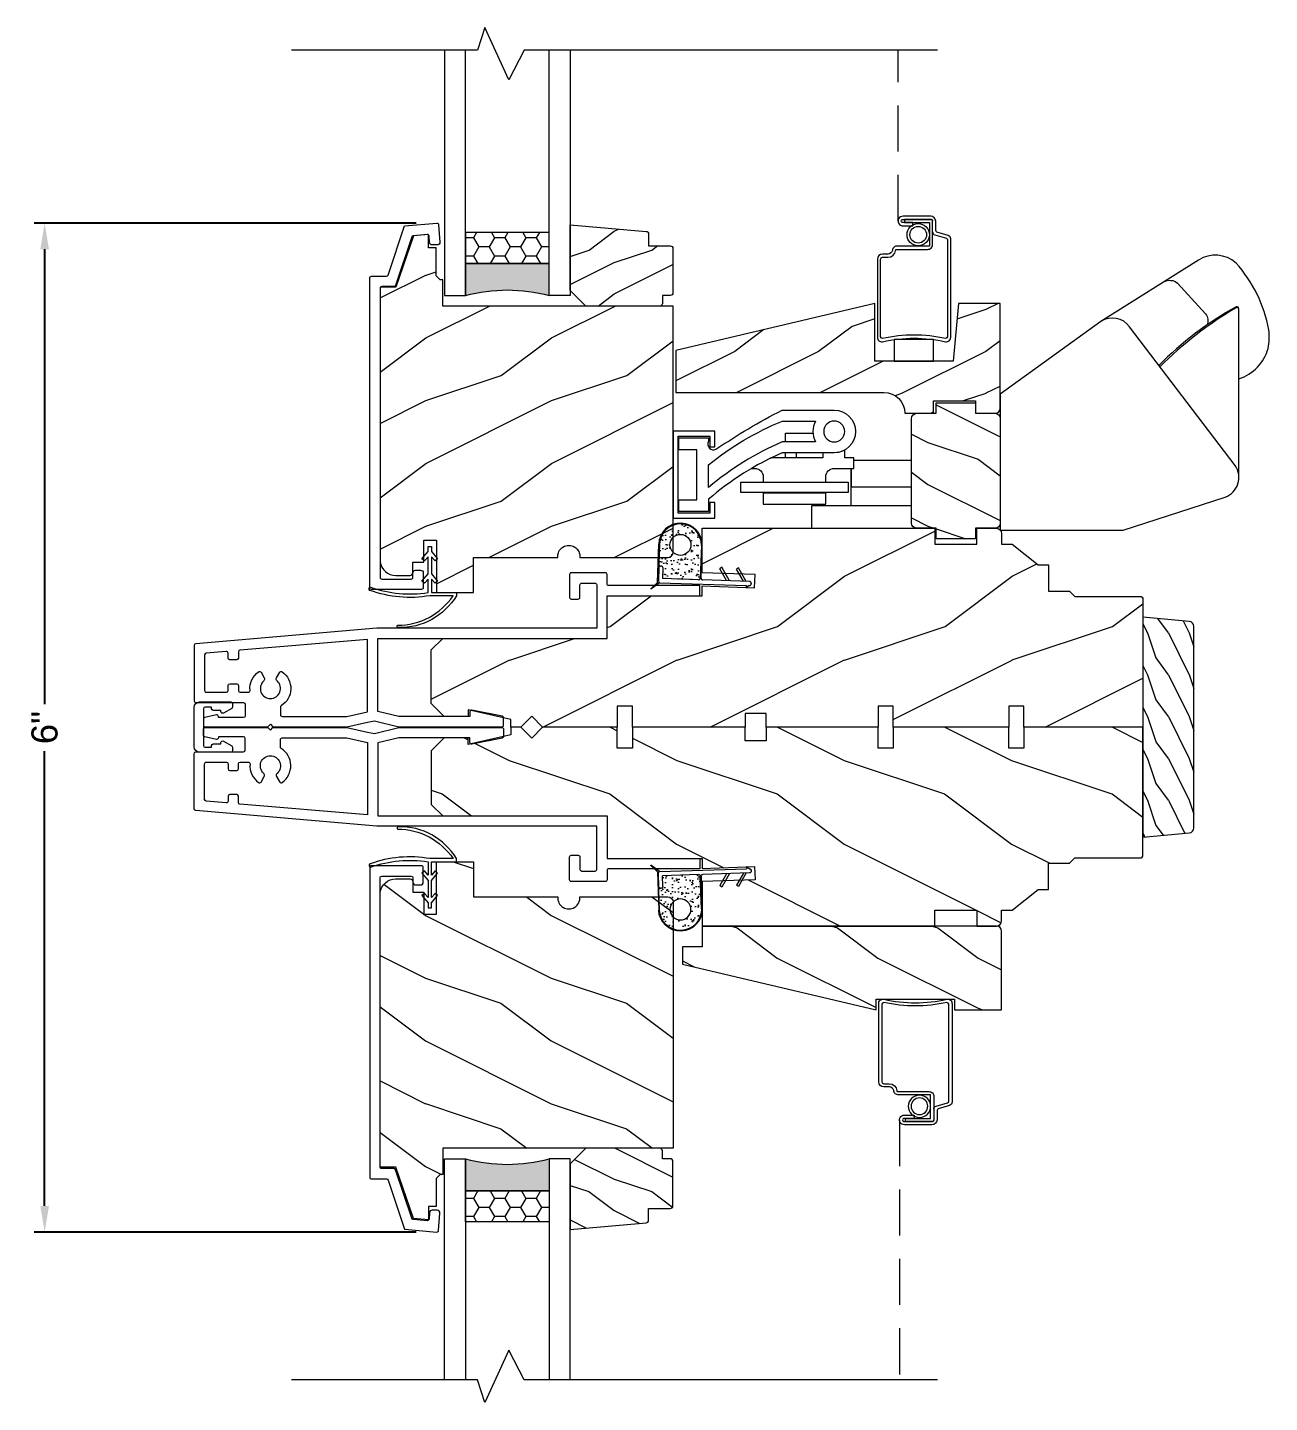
# Model space of a CAD drawing. Extents: x 76.4 to 86.2, y 4.6 to 21.6.
# Drawn here: x 77.12 to 84.54, y 13.37 to 21.58 of the extents above; entities that cross this region are included whole.
import ezdxf

# ---------------------------------------------------------------- set-up
doc = ezdxf.new("R2010")
doc.units = 0
doc.header["$MEASUREMENT"] = 0
doc.linetypes.add('DASHED', pattern=[0.4144736842105268, 0.2763157894736845, -0.1381578947368423])
doc.layers.get('0').update_dxf_attribs({"linetype": 'CONTINUOUS'})
doc.layers.get('DEFPOINTS').update_dxf_attribs({"linetype": 'CONTINUOUS'})
doc.layers.add('DIM', color=7, linetype='CONTINUOUS', lineweight=13)
doc.layers.add('PRODUCTS', color=7, linetype='CONTINUOUS', lineweight=13)
doc.styles.get("Standard").update_dxf_attribs({"font": 'arial.ttf'})
doc.dimstyles.get("Standard").update_dxf_attribs({"dimscale": 0, "dimtxt": 0.156, "dimasz": 0.156, "dimexe": 0.063, "dimexo": 0.125, "dimgap": 0.05, "dimtad": 0, "dimdec": 4, "dimzin": 0, "dimdsep": 46, "dimlunit": 4, "dimtxsty": 'Standard', "dimcen": 0.09, "dimclrd": 256, "dimclre": 256, "dimclrt": 256, "dimadec": 0, "dimazin": 0, "dimtfac": 0.75, "dimtdec": 4, "dimtix": 1, "dimtofl": 0, "dimtmove": 0, "dimatfit": 1, "dimfxl": 1, "dimfrac": 1, "dimtolj": 1, "dimtzin": 5, "dimarcsym": 0})
pattern_1 = [(180, (203.6289152987424, 41.81122768141041), (-0.09375, -0.05412658749999998), [0.0625, -0.125]), (299.9999999999999, (203.6289152987424, 41.81122768141041), (0.09374999979516123, -0.05412658785479115), [0.0624999999999999, -0.1249999999999998]), (240, (203.6289152987424, 41.81122768141041), (-2.048387772635336e-10, -0.1082531753547911), [-0.125, 0.0625])]

# ---------------------------------------------------------------- blocks, each defined once
blk = doc.blocks.new('Frame-Colonial-Horiz Profile-C-WC BLOCK')
at = {"ltscale": 2}
h = blk.add_hatch(dxfattribs=at)
h.set_pattern_fill('WOOD1', color=256)
h.set_pattern_definition([(216.8699, (0.4, 1), (2.999999917824452, 2.000000123263317), [0.5, -4.5]), (206.5651, (1, 0.7), (-0.9999991579409075, -1.000001309396381), [1.118034, -1.118034]), (198.4349, (1, 0.2), (-2.000000434592961, -0.999998403222708), [0.632456, -2.529822])])
edge = h.paths.add_edge_path()
edge.add_line((4.180999999999983, -0.5299997329711923), (3.200000762939453, -0.5299997329711923))
edge.add_line((3.200000762939453, -0.5299997329711923), (3.200000762939453, -0.7839994430541992))
edge.add_line((3.200000762939453, -0.7839994430541992), (2.632000923156738, -0.7839994430541992))
edge.add_line((2.632000923156738, -0.7839994430541992), (2.632000923156738, -0.8439998626709002))
edge.add_line((2.632000923156738, -0.8439998626709002), (2.319191932678223, -0.833076477050783))
edge.add_line((2.319191932678223, -0.833076477050783), (2.316469192504883, -0.9110288619995135))
edge.add_line((2.316469192504883, -0.9110288619995135), (2.632000923156738, -0.9220476150512678))
edge.add_line((2.632000923156738, -0.9220476150512678), (2.632000923156738, -1.187999725341797))
edge.add_line((2.632000923156738, -1.187999725341797), (1.242000579833984, -1.187999725341797))
edge.add_line((1.242000579833984, -1.187999725341797), (1.242000579833984, -1.092999458312988))
edge.add_line((1.242000579833984, -1.092999458312988), (0.9920005798339844, -1.092999458312988))
edge.add_line((0.9920005798339844, -1.092999458312988), (0.9920005798339844, -1.188000679016113))
edge.add_line((0.9920005798339844, -1.188000679016113), (0.8750009536743164, -1.188000679016113))
edge.add_arc((0.8750016473342311, -1.156999848034858), 0.03100083098901623, 179.9999999999996, 269.99871797676815, ccw=False)
edge.add_line((0.8440008163452148, -1.156999848034857), (0.8440008163452148, -1.094000816345213))
edge.add_line((0.8440008163452148, -1.094000816345213), (0.781001091003418, -1.094000816345213))
edge.add_line((0.781001091003418, -1.094000816345213), (0.6260004043579102, -0.9690008163452148))
edge.add_line((0.6260004043579102, -0.9690008163452148), (0.5630006790161133, -0.9690008163452166))
edge.add_line((0.5630006790161133, -0.9690008163452166), (0.5630006790161133, -0.8130006790161133))
edge.add_line((0.5630006790161133, -0.8130006790161133), (0.4380006790161133, -0.8130006790161133))
edge.add_line((0.4380006790161133, -0.8130006790161133), (0.4060001373291016, -0.781001091003418))
edge.add_line((0.4060001373291016, -0.781001091003418), (0.01599884033203125, -0.781001091003418))
edge.add_arc((0.01600021893258508, -0.7650008721302239), 0.01600021893258508, 179.999999999996, 269.9950633179584, ccw=False)
edge.add_line((0, -0.7650008721302228), (0, 0))
edge.add_line((0, 0), (0.711359977722168, 0))
edge.add_line((0.711359977722168, 0), (0.711359977722168, -0.1250000000000009))
edge.add_line((0.711359977722168, -0.1250000000000009), (0.7563600540161133, -0.125))
edge.add_line((0.7563600540161133, -0.125), (0.8013601303100586, -0.1250000000000009))
edge.add_line((0.8013601303100586, -0.1250000000000009), (0.8013601303100586, -8.881784197001252e-16))
edge.add_line((0.8013601303100586, -8.881784197001252e-16), (1.490641593933105, -8.881784197001252e-16))
edge.add_line((1.490641593933105, -8.881784197001252e-16), (1.490641593933105, -0.1250000000000009))
edge.add_line((1.490641593933105, -0.1250000000000009), (1.535641670227051, -0.125))
edge.add_line((1.535641670227051, -0.125), (1.580641746520996, -0.1250000000000009))
edge.add_line((1.580641746520996, -0.1250000000000009), (1.580641746520996, -8.881784197001252e-16))
edge.add_line((1.580641746520996, -8.881784197001252e-16), (2.250999999999976, 8.881784197001252e-16))
edge.add_line((2.250999999999976, 8.881784197001252e-16), (2.250999999999976, -0.08200000000000163))
edge.add_line((2.250999999999976, -0.08200000000000163), (2.375999999999976, -0.08200000000000163))
edge.add_line((2.375999999999976, -0.08200000000000163), (2.375999999999976, 0))
edge.add_line((2.375999999999976, 0), (3.049204038146968, 0))
edge.add_line((3.049204038146968, 0), (3.049204038146968, -0.125))
edge.add_line((3.049204038146968, -0.125), (3.09420603814695, -0.125))
edge.add_line((3.09420603814695, -0.125), (3.139204038146971, -0.125))
edge.add_line((3.139204038146971, -0.125), (3.139204038146971, 0))
edge.add_line((3.139204038146971, 0), (3.585000038146973, -8.881784197001252e-16))
edge.add_line((3.585000038146973, -8.881784197001252e-16), (3.649999618530273, -0.06499958038330345))
edge.add_line((3.649999618530273, -0.06499958038330345), (3.714999198913574, 0))
edge.add_line((3.714999198913574, 0), (3.774005889892578, 0))
edge.add_line((3.774005889892578, 0), (3.774005889892578, -0.04599952697753817))
edge.add_line((3.774005889892578, -0.04599952697753817), (4.02900505065918, -0.1040019989013672))
edge.add_line((4.02900505065918, -0.1040019989013672), (4.02900505065918, -0.06400203704833984))
edge.add_line((4.02900505065918, -0.06400203704833984), (4.173004150390625, -0.06400203704833984))
edge.add_line((4.173004150390625, -0.06400203704833984), (4.25, -0.1409978866577166))
edge.add_line((4.25, -0.1409978866577166), (4.25, -0.4609997329711923))
edge.add_line((4.25, -0.4609997329711923), (4.180999999999983, -0.5299997329711923))
blk.add_lwpolyline([(4.180999999999983, -0.5299997329711923), (3.200000762939453, -0.5299997329711923), (3.200000762939453, -0.7839994430541992), (2.632000923156738, -0.7839994430541992), (2.632000923156738, -0.8439998626709002), (2.319191932678223, -0.833076477050783), (2.316469192504883, -0.9110288619995135), (2.632000923156738, -0.9220476150512678), (2.632000923156738, -1.187999725341797), (1.242000579833984, -1.187999725341797), (1.242000579833984, -1.092999458312988), (0.9920005798339844, -1.092999458312988), (0.9920005798339844, -1.188000679016113), (0.8750009536743164, -1.188000679016113, -0.4142070087483077), (0.8440008163452148, -1.156999848034857), (0.8440008163452148, -1.094000816345213), (0.781001091003418, -1.094000816345213), (0.6260004043579102, -0.9690008163452148), (0.5630006790161133, -0.9690008163452166), (0.5630006790161133, -0.8130006790161133), (0.4380006790161133, -0.8130006790161133), (0.4060001373291016, -0.781001091003418), (0.01599884033203125, -0.781001091003418, -0.4141883265214503), (0, -0.7650008721302228), (0, -0.7650008721302228), (0, -0.7650008721302228), (0, 0), (0, 3.552713678800501e-15), (0, 0), (0.711359977722168, 0), (0.711359977722168, -0.1250000000000009), (0.7563600540161133, -0.125), (0.8013601303100586, -0.1250000000000009), (0.8013601303100586, -8.881784197001252e-16), (1.490641593933105, -8.881784197001252e-16), (1.490641593933105, -0.1250000000000009), (1.535641670227051, -0.125), (1.580641746520996, -0.1250000000000009), (1.580641746520996, -8.881784197001252e-16), (2.250999999999976, 8.881784197001252e-16), (2.250999999999976, -0.08200000000000163), (2.375999999999976, -0.08200000000000163), (2.375999999999976, 0), (3.049204038146968, 0), (3.049204038146968, -0.125), (3.09420603814695, -0.125), (3.139204038146971, -0.125), (3.139204038146971, 0), (3.585000038146973, -8.881784197001252e-16), (3.649999618530273, -0.06499958038330345), (3.714999198913574, 0), (3.774005889892578, 0), (3.774005889892578, -0.04599952697753817), (4.02900505065918, -0.1040019989013672), (4.02900505065918, -0.06400203704833984), (4.173004150390625, -0.06400203704833984), (4.25, -0.1409978866577166), (4.25, -0.4609997329711923)], format="xyb", close=True)
blk = doc.blocks.new('Weather Strip-Casement Frame-Horiz BLOCK')
h = blk.add_hatch()
h.set_pattern_fill('AR-SAND', color=256, scale=0.03, angle=358, style=0)
h.set_pattern_definition([(35.50000000000004, (0, 0), (0.0001287058654531076, 0.05783545309583213), [0, -0.0456, 0, -0.051, 0, -0.04875]), (5.49999999999998, (0, 0), (0.05601570247242316, 0.08275987721426949), [0, -0.0246, 0, -0.0411, 0, -0.01575]), (325.5, (-0.03687752151700463, 0.00128779142832228), (0.09337326926372597, -0.0030907913232259), [0, -0.015, 0, -0.05399999999999999, 0, -0.07049999999999998]), (315.5000000000001, (-0.03687752151700463, 0.00128779142832228), (0.09104777366855697, 0.02316685809511563), [0, -0.0075, 0, -0.03539999999999999, 0, -0.0405])])
h.paths.add_polyline_path([(0.2755409240598397, -0.0566865145495985, -0.4142811765238232), (0.2868942963937684, -0.04604449500591201), (0.5007796773765847, -0.05298647332921291), (0.4986711208771908, -0.1179520190563785, 0.414213560846989), (0.5083423742942443, -0.1282721226490704), (0.5133381780321997, -0.1284342691272293, -0.384695919187163), (0.5229763117480672, -0.1397525535161108), (0.5191161608726702, -0.2586854862014807, -1), (0.2692479552233635, -0.2505756300751294)])
h.paths.add_polyline_path([(0.3317167342397056, -0.2526069669396271, 1), (0.4566509470457163, -0.2566618985724141, 1)], flags=16)
at = {"linetype": 'Continuous'}
for p, q in [((-0.01713484451943259, -0.01116400191879841), (0, 0)), ((0, 0), (-0.0003799948227083405, -0.01170780628200774)), ((0.5186211583767601, -0.02851748080240668), (0.5704858007411815, 0.01009591897911832)), ((0.5315755215760305, -0.02897323904245042), (0.5717507550123457, 0.008676079122089675)), ((0.57285101892424, 0.009708090928473467), (0.57285101892424, 0.009708090928473467)), ((-0.02858478160862887, -0.02479967528404359), (-0.028487454920338, -0.02180099755358711)), ((-0.01794581775740767, -0.03615044121510635), (0.2599075049186581, -0.04516859726771472)), ((0.5187343943081544, -0.02855646054767647), (-0.0003799948227083405, -0.01170780628200774)), ((0.001043266077971339, -0.03676676107651566), (0.04678706284548184, -0.1169470835372124)), ((0.01803877055743897, -0.0376571086183688), (0.05901203301624491, -0.1094776395898478)), ((0.1018759283642225, -0.04037817225304785), (0.1476197251317046, -0.1205584947137446)), ((0.1188714328436902, -0.04126851979490098), (0.1593951054850891, -0.1123006221808218)), ((0.2705445624267497, -0.05651930132548699), (0.2642513061529144, -0.2504172729212755)), ((0.2692479552233635, -0.2505756300751329), (0.2755409240598397, -0.0566865145495985)), ((0.2868942964161079, -0.04604449500663677), (0.5007796773766131, -0.05298647332921469)), ((0.4986711208771908, -0.1179520190563785), (0.5007796773766131, -0.05298647332921469)), ((0.5236575367555361, -0.1187637138120863), (0.5262446137764414, -0.03905474203541459)), ((0.5315755215760305, -0.02897323904245042), (0.5240916375446432, -0.2595549713293863)), ((0.5315755215760305, -0.02897323904245042), (0.5307645483380554, -0.05395967833876014)), ((0.5315755215760305, -0.02897323904245042), (0.5315755215760305, -0.02897323904245042)), ((0.04678706284548184, -0.1169470835372124), (0.05901203301624491, -0.1094776395898478)), ((0.1476197251317046, -0.1205584947137446), (0.1593951054850891, -0.1123006221808218)), ((0.5033451274545371, -0.1281099293328261), (0.5033451274545371, -0.1281099293328261)), ((0.5033451274545371, -0.1281099293328261), (0.5033451274545371, -0.1281099293328261)), ((0.5133381780321997, -0.1284342691272293), (0.5083423742942443, -0.1282721226490704)), ((0.5191161608726702, -0.2586854862014807), (0.5229738991976944, -0.1398268852464319))]:
    blk.add_line(p, q, dxfattribs=at)
blk.add_circle((0.3941838406427109, -0.2546344327560206), 0.0625)
for centre, radius, start, end in [((0.5708239927321586, 0.009123816489111647), 0.001029250734188283, 334.2138840159004, 109.1826561716313), ((-0.01758831491645196, -0.02515407497124755), 0.01100217609613621, 178.1540815823183, 268.1379128955914), ((-0.01749115082751018, -0.02216040699796906), 0.01100217609613621, 88.14414733362045, 178.1279786468955), ((0.2595514556661271, -0.05616175269300072), 0.01099891982308574, 358.1371227590623, 88.14493747015644), ((0.2865373918191949, -0.05704088066907609), 0.01100217608151632, 88.14102999830592, 178.1542564804967), ((0.5150019035829132, -0.03916224876272523), 0.01124322419022564, 0.5478655861878368, 71.2218042436456), ((0.5086667993820697, -0.1182764441441932), 0.01000094200221275, 178.1410301146018, 268.1410301146071), ((0.5136618816686394, -0.1184385672065407), 0.01000094200221275, 268.1451658939571, 358.1368943352566), ((0.5118904246265288, -0.1394299490447644), 0.01109058009831797, 357.9489235828571, 82.49925894414247), ((0.3941838406427109, -0.2546344327560206), 0.1300009536734751, 178.1410301146068, 358.1410301146068), ((0.3941820580480453, -0.2546305581383077), 0.1249998900189603, 178.1410301146068, 358.1410301146068)]:
    blk.add_arc(centre, radius, start, end, dxfattribs=at)
blk = doc.blocks.new('Screen-Frame Aluminum BLOCK')
blk.add_lwpolyline([(0.1086269361397569, -0.630270928801167, 0.333390721706602), (0.09435402392884384, -0.6111084533489475), (0.026136456105462, -0.5907202733011445, -0.3343656451637382), (0.01900000000000546, -0.5811390355750348), (0.01900000000000546, -0.003000000000042746, -0.3796156333285436), (0.03000000000000114, 0.007999999999981355, 0.1096236335789763), (0.4080000000000155, 0.007999999999981355, -0.3819406603298541), (0.4190000000000111, -0.003000000000014325), (0.4190000000000111, -0.4664841322398274, -0.3793587876943186), (0.4080000000000155, -0.4774841322398515), (0.3749778618868618, -0.4774841322398515, 0.3879487536236223), (0.3292287432446983, -0.5186501202151987, -0.450039698228427), (0.3222279288151242, -0.5244841322398486), (0.1376269361397533, -0.5244841322398486, 0.428927624524485), (0.1086269361397569, -0.5534841322398449), (0.1086269361397569, -0.6944841322398361, 0.4649657458081206), (0.1176269361397715, -0.7034841322398222), (0.2768601893226048, -0.7034841322398222), (0.2768601893226048, -0.6844841322398452), (0.1276269361397624, -0.6844841322398452), (0.1276269361397624, -0.5434841322398256), (0.3180000000000121, -0.5434841322398256, 0.4500136066845264), (0.3480000000000132, -0.5184841322398483, -0.3297948542621193), (0.3740000000000236, -0.4964841322398286), (0.4080000000000155, -0.4964841322398286, 0.414213562373095), (0.4380000000000166, -0.4664841322398274), (0.4380000000000166, -2.208886081689343e-05, 0.500619868924907), (0.4070486091093528, 0.02696364646840266, -0.1115300309248687), (0.0309559130529351, 0.02698476663633187, 0.4975730943278163), (0, 0), (0, -0.5875874011301505, 0.3314939011365562), (0.01427291221020255, -0.6067498765821426), (0.08249048003466442, -0.6271380566331004, -0.331493901136544), (0.08962693613975148, -0.6367192943590965), (0.0896269361397799, -0.6924841322398549, 0.414213562373095), (0.1196269361397526, -0.7224841322398561), (0.2842279288151133, -0.7224841322398277, 1.054015662654757), (0.2842279288151133, -0.6654841322398397), (0.2262626903878697, -0.6654841322398397), (0.2262626903878697, -0.6844841322398452), (0.285227928815118, -0.6844841322398452, -1.067592559345529), (0.285227928815118, -0.7034841322398222), (0.1186269361397763, -0.7034841322398506, -0.4292392643948575), (0.1086269361397569, -0.6924841322398265)], format="xyb")
at = {"ltscale": 2}
blk.add_circle((0.194261323917658, -0.6122554400368161), 0.06663438777788927, dxfattribs=at)
blk.add_circle((0.194261323917658, -0.6122554400368161), 0.049809)
blk = doc.blocks.new('C-WC FRAME HEAD & SILL w BM')
for points in [[(0.7599999999999909, -0.03510939449581585), (0.6150000000001228, 0), (0, 0, 0.4142135623730951), (-0.01000000000001933, -0.00999999999999801), (-0.01000000000001933, -0.05381039765557105, 0.3572261466049069), (-0.001971059731431524, -0.06361421953967294), (0.1781333935417422, -0.09982424451700922, 0.4703402862644739), (0.1899999999999977, -0.0899999999999963), (0.1899999999999977, -0.06199999999993366), (0.6150000000001228, -0.06199999999993366), (0.7399999999999807, -0.09149622317329431), (0.7399999999999807, -0.5279999999995155), (-0.6290000000000475, -0.5279999999995191), (-0.6290000000000475, -0.7819999999995169), (-1.182000000000045, -0.7819999999995169), (-1.182000000000045, -0.843999999999518), (-0.6390000000000384, -0.843999999999518, -0.4142135623730951), (-0.6290000000000475, -0.853999999999516), (-0.6290000000000475, -0.9099999999995205, 0.4142135623730951), (-0.6190000000000282, -0.9199999999995185), (-0.4150000000000205, -0.9199999999995185, 0.4142135623730951), (-0.4050000000000296, -0.9099999999995205), (-0.405000000000058, -0.7729999999995201, 0.4142135623730951), (-0.4150000000000489, -0.7629999999995221), (-0.4570000000000505, -0.7629999999995221, 0.4142135623730951), (-0.4670000000000414, -0.7729999999995201), (-0.4670000000000414, -0.8479999999995229, -0.4142135623730951), (-0.4770000000000323, -0.8579999999995209), (-0.5570000000000448, -0.8579999999995209, -0.4142135623730951), (-0.5670000000000357, -0.8479999999995229), (-0.5670000000000641, -0.5899999999995202), (0.7469999999999288, -0.5899999999995167), (1.827930070967, -0.4960281644617837, 0.3871887601088211), (1.836999999999932, -0.4860715100037751), (1.836999999999932, -0.1549999999998342, 0.4142135623730951), (1.826999999999941, -0.1449999999998433), (1.542000000000229, -0.1449999999998433, -0.4142135623730951), (1.532000000000238, -0.1349999999998523), (1.532000000000238, -0.06499999999993022, -0.4142135623730951), (1.542000000000229, -0.05499999999993932), (1.692000000000064, -0.05499999999993932), (1.692000000000064, -0.06099709599724079, 0.4740205020356774), (1.703984724077714, -0.07079816075242817), (1.77398472407765, -0.05662310029663686, 0.3568332307708859), (1.781999999999982, -0.04682203554144948), (1.781999999999982, -0.009999999999990905, 0.4142135623730951), (1.771999999999991, 0), (1.397000000000389, 0), (1.382000000000403, -0.01500000000000057), (1.367000000000388, 0), (0.9279901951357203, 0, 0.04938898902106167), (0.9260290337843458, -0.0001941932430895577), (0.8019999999999357, -0.02871690466433208)], [(1.583000000000169, -0.2569999999997279, -0.414213562373095), (1.573000000000178, -0.246999999999737), (1.573000000000178, -0.2169999999997678, 0.4142135623728869), (1.563000000000187, -0.2069999999997805), (1.51345341380042, -0.206999999999681, 0.4411354716013522), (1.50349482184572, -0.2179090909088899, -0.2683859989699099), (1.45218986034979, -0.3287866900153134, -0.4406487575380249), (1.437776339070126, -0.3256074531289173), (1.418742346142096, -0.2926396103066615, -0.3563939586925374), (1.42178618175916, -0.273911688245331, 2.636887572711155), (1.342213818241618, -0.2739116882453239, -0.3563939586924627), (1.345257653858681, -0.2926396103066615), (1.326223660930907, -0.3256074531284945, -0.4406487575338021), (1.311810139651328, -0.3287866900149687, -0.5364849407352452), (1.317303030303492, -0.1255674030490717, 0.2584968720233836), (1.322000000000457, -0.1170893213317754), (1.322000000000457, -0.07199999999994233, 0.4142135623730878), (1.312000000000438, -0.06199999999994432), (0.9279901951357203, -0.06199999999993366, 0.04938898902115871), (0.9260290337843458, -0.06219419324303033), (0.8019999999999357, -0.08999999999990393), (0.8019999999999357, -0.5225924279059591), (1.563930070967245, -0.4584190191135349, 0.3871887601088212), (1.573000000000178, -0.4484623646555264), (1.573000000000178, -0.4109759631460079, -0.414213562373095), (1.583000000000197, -0.4009759631460028), (1.625000000000114, -0.4009759631460028, -0.414213562373095), (1.635000000000133, -0.4109759631460079), (1.635000000000133, -0.440802580978044, 0.4417648538639532), (1.645930070967211, -0.4507592354360526), (1.765930070967045, -0.439549795908043, 0.3871887601088212), (1.774999999999977, -0.4295931414500345), (1.775000000000006, -0.2169999999997714, 0.4142135623731341), (1.765000000000015, -0.2069999999997769), (1.645000000000124, -0.2069999999997805, 0.414213562373108), (1.635000000000133, -0.2169999999997678), (1.635000000000133, -0.246999999999737, -0.414213562373095), (1.625000000000142, -0.2569999999997279)]]:
    blk.add_lwpolyline(points, format="xyb", close=True)
blk = doc.blocks.new('1.3125 INT MULL COVER & SIMULITE')
at = {"ltscale": 2}
h = blk.add_hatch(dxfattribs=at)
h.set_pattern_fill('WOOD1', color=256, scale=0.25, style=0)
h.set_pattern_definition([(216.8699, (-16.43674128462442, 92.14056527272254), (0.749999979456113, 0.5000000308158292), [0.125, -1.125]), (206.5651, (-16.28674128462433, 92.06556527272255), (-0.2499997894852269, -0.2500003273490952), [0.2795085, -0.2795085]), (198.4349, (-16.28674128462433, 91.94056527272255), (-0.5000001086482403, -0.249999600805677), [0.158114, -0.6324555000000001])])
h.paths.add_polyline_path([(-0.656041402988656, 0), (-0.6318768741913418, -0.2762018280251923, 0.3888787318530178), (-0.6009948385504965, -0.3045000000000186), (0.6014097554610683, -0.3045000000000186, 0.388878731852925), (0.6322917911019125, -0.2762018280252023), (0.6564563198993165, 0)])
blk.add_lwpolyline([(0.6564585970113441, 0), (-0.6560414029886559, 0), (-0.6318768741913416, -0.2762018280251937, 0.3888787318529875), (-0.6009948385504984, -0.3045000000000186), (0.60140975546107, -0.3045000000000186, 0.3888787318529902), (0.6322917911019132, -0.2762018280251937), (0.6564608654583637, 5.195597765350612e-05)], format="xyb", dxfattribs=at)
blk = doc.blocks.new('Sash-Profile-C-WC Wide BLOCK')
at = {"ltscale": 2}
h = blk.add_hatch(dxfattribs=at)
h.set_pattern_fill('WOOD1', color=256, scale=0.75, style=0)
h.set_pattern_definition([(216.8699, (0.3, 0.75), (2.249999938368339, 1.500000092447488), [0.375, -3.375]), (206.5651, (0.75, 0.5249999999999999), (-0.7499993684556807, -0.7500009820472855), [0.8385255, -0.8385255]), (198.4349, (0.75, 0.15), (-1.500000325944721, -0.749998802417031), [0.474342, -1.8973665])])
edge = h.paths.add_edge_path()
edge.add_line((1.413999557495117, 0.2410001754760742), (1.192998886108398, 0.2410001754760742))
edge.add_line((1.192998886108398, 0.2410001754760742), (1.192998886108398, 0.03200054168701172))
edge.add_line((1.192998886108398, 0.03200054168701172), (0.6882648468017578, 0.03200054168701172))
edge.add_arc((0.622807502746582, 0.02497157280128274), 0.06583365624324843, -186.12907413899188, 6.129074138991882, ccw=False)
edge.add_line((0.5573501586914062, 0.03200054168701172), (0.03199958801269531, 0.03200054168701172))
edge.add_arc((0.03200043765193827, 1.040461836201989e-07), 0.03200043765210742, 90.00152125240491, 180.000186291427)
edge.add_line((0, 0), (0, -1.470190048217773))
edge.add_line((0, -1.470190048217773), (1.375321290620917, -1.470411550261076))
edge.add_line((1.375321290620917, -1.470411550261076), (1.375321290620946, -1.626661977507126))
edge.add_line((1.375321290620946, -1.626661977507126), (1.390602474356854, -1.626661977507126))
edge.add_line((1.390602474356854, -1.626661977507126), (1.415602474356859, -1.651661977507132))
edge.add_line((1.415602474356859, -1.651661977507132), (1.415602474356859, -1.818411550261061))
edge.add_line((1.415602474356859, -1.818411550261061), (1.460321290620925, -1.818411550261033))
edge.add_line((1.460321290620925, -1.818411550261033), (1.460321290620925, -1.898190048217742))
edge.add_line((1.460321290620925, -1.898190048217742), (1.550501190052955, -1.890727663500002))
edge.add_line((1.550501190052955, -1.890727663500002), (1.656394912017021, -1.583189964294434))
edge.add_line((1.656394912017021, -1.583189964294434), (1.750070571899414, -1.583189964294434))
edge.add_line((1.750070571899414, -1.583189964294434), (1.750070571899414, 0.05707263946533203))
edge.add_arc((1.655375620003824, 0.04339768152591159), 0.0956772616098154, 8.217311576512644, 89.58374614169895)
edge.add_line((1.656070709228516, 0.1390724182128906), (1.570993423461914, 0.1390724182128906))
edge.add_arc((1.570992894618631, 0.1230721993755095), 0.01600021884612085, 89.99810624539369, 180.0018937546063)
edge.add_line((1.55499267578125, 0.1230716705322266), (1.55499267578125, 0.05900096893310547))
edge.add_line((1.55499267578125, 0.05900096893310547), (1.48900032043457, 0.05900096893310547))
edge.add_line((1.48900032043457, 0.05900096893310547), (1.48900032043457, -0.0710000991821289))
edge.add_line((1.48900032043457, -0.0710000991821289), (1.413999557495117, -0.0710000991821289))
edge.add_line((1.413999557495117, -0.0710000991821289), (1.413999557495117, 0.2410001754760742))
blk.add_lwpolyline([(1.413999557495117, 0.2410001754760742), (1.192998886108398, 0.2410001754760742), (1.192998886108398, 0.03200054168701172), (0.6882648468017578, 0.03200054168701172, -1.113131401536236), (0.5573501586914062, 0.03200054168701172), (0.03199958801269531, 0.03200054168701172, 0.4142067381344209), (0, 0), (0, -1.470190048217773), (1.375321290620917, -1.470411550261076), (1.375321290620946, -1.626661977507126), (1.390602474356854, -1.626661977507126), (1.415602474356859, -1.651661977507132), (1.415602474356859, -1.818411550261061), (1.460321290620925, -1.818411550261033), (1.460321290620925, -1.898190048217742), (1.550501190052955, -1.890727663500002), (1.656394912017021, -1.583189964294434), (1.750070571899414, -1.583189964294434), (1.750070571899414, 0.05707263946533203, 0.3707370322295148), (1.656070709228516, 0.1390724182128906), (1.570993423461914, 0.1390724182128906, 0.4142329240672366), (1.55499267578125, 0.1230716705322266), (1.55499267578125, 0.05900096893310547), (1.48900032043457, 0.05900096893310547), (1.48900032043457, -0.0710000991821289), (1.413999557495117, -0.0710000991821289)], format="xyb", close=True, dxfattribs=at)
blk = doc.blocks.new('Glazing Bead-2227-Casement BLOCK')
at = {"ltscale": 2}
h = blk.add_hatch(dxfattribs=at)
h.set_pattern_fill('WOOD1', color=256, scale=0.375)
h.set_pattern_definition([(216.8699, (0.15, 0.375), (1.124999969184169, 0.7500000462237438), [0.1875, -1.6875]), (206.5651, (0.375, 0.2625), (-0.3749996842278404, -0.3750004910236427), [0.41926275, -0.41926275]), (198.4349, (0.375, 0.07500000000000001), (-0.7500001629723605, -0.3749994012085155), [0.237171, -0.9486832500000001])])
h.paths.add_polyline_path([(5.551115123125783e-17, 0.3909999999999982), (-0.09399999999999409, 0.4849999999999994), (-0.5350000000000072, 0.4849999999999994, 0.4142135623730951), (-0.5510000000000161, 0.4689999999999905), (-0.5510000000000161, 0.421999999999997), (-0.5980000000000096, 0.421999999999997, 0.4142135623730951), (-0.6140000000000043, 0.4060000000000024), (-0.6140000000000043, 0.1409999999999947, 0.4142135623730951), (-0.5980000000000096, 0.125), (-0.4689999999999941, 0.125), (-0.4689999999999941, 0.05484215458977448, 0.3923998367047263), (-0.4541996214292116, 0.03888718958114623), (0, 5.551115123125783e-17)])
blk.add_lwpolyline([(-0.5980000000000132, 0.421999999999997), (-0.5510000000000161, 0.421999999999997), (-0.5510000000000161, 0.4690000000000012, -0.414213562373095), (-0.5349999999999966, 0.4849999999999994), (-0.09399999999999409, 0.4849999999999994), (0, 0.3909999999999982), (0, 0), (-0.4541996214292112, 0.03888718958114623, -0.3923998367046706), (-0.4689999999999941, 0.05484215458977104), (-0.4689999999999941, 0.125), (-0.5980000000000132, 0.125, -0.414213562373095), (-0.6140000000000043, 0.1409999999999982), (-0.6140000000000043, 0.4059999999999988, -0.414213562373095)], format="xyb", close=True)
blk = doc.blocks.new('C-WC-Sash WS BLOCK')
at = {"linetype": 'Continuous'}
blk.add_lwpolyline([(0.1695594787597656, 0), (0.1695594787597656, -0.08043418959009063), (0.1910781860351562, -0.05503368377685458), (0.2069091796875, -0.06725406646728516), (0.1695613861083984, -0.1113424301147452), (0.1695613861083984, -0.2140903472900391), (0.1910781860351562, -0.1886920928955078), (0.2069091796875, -0.2009124755859375), (0.1695613861083984, -0.2450008392333984), (0.1695613861083984, -0.2750015258789062), (0.1495609283447266, -0.2750015258789062), (0.1495609283447266, -0.2450008392333984), (0.112213134765625, -0.2009124755859375), (0.1280441284179688, -0.1886920928955078), (0.1495609283447266, -0.21409034729004), (0.1495609283447266, -0.1113424301147479), (0.112213134765625, -0.06725406646728427), (0.1280441284179688, -0.05503368377685458), (0.1495609283447266, -0.0804319381713885), (0.1495609283447266, -8.881784197001252e-16), (0, 0), (0, 0.01899909973144531, -0.2689186551245049), (0.3458986282348633, 0.2095889474290482, -0.8383699535702687), (0.3513813018798828, 0.1949071313279731, 0.2502957280725493), (0.02000045776367188, 0.01899909973144531), (0.158787727355957, 0.01899909973144531, -0.1315983022414413), (0.5167245864868164, -0.01290893554687411, -0.6866385704411319), (0.5112552642822266, -0.03154945373535156, 0.1242058799348433)], format="xyb", close=True, dxfattribs=at)
blk = doc.blocks.new('*D17')
at = {"layer": 'DEFPOINTS', "color": 0, "ltscale": 2, "transparency": 16777216}
for p in [(77.2237540051946, 20.41122753018525), (79.56680772412942, 20.41122753018525), (79.56680772412942, 14.38451724947576)]:
    blk.add_point(p, dxfattribs=at)
at = {"layer": 'DIM', "lineweight": -2, "ltscale": 2, "transparency": 16777216}
for p, q in [((79.44180772412942, 20.41122753018525), (77.1607540051946, 20.41122753018525)), ((77.2237540051946, 20.25522753018525), (77.2237540051946, 17.53795015244988)), ((77.2237540051946, 14.54051724947576), (77.2237540051946, 17.25779462721113)), ((79.44180772412942, 14.38451724947576), (77.1607540051946, 14.38451724947576))]:
    blk.add_line(p, q, dxfattribs=at)
at = {"layer": 'DIM', "ltscale": 2, "transparency": 16777216}
for points in [[(77.19775400519461, 20.25522753018525), (77.2497540051946, 20.25522753018525), (77.2237540051946, 20.41122753018525)], [(77.19775400519461, 14.54051724947576), (77.2497540051946, 14.54051724947576), (77.2237540051946, 14.38451724947576)]]:
    blk.add_solid(points, dxfattribs=at)
at = {"layer": 'DIM', "ltscale": 2, "transparency": 16777216, "insert": (77.2237540051946, 17.39787238983052), "char_height": 0.156, "attachment_point": 5, "rotation": 90}
blk.add_mtext('\\A1;6"', dxfattribs=at)
blk = doc.blocks.new('3581-Sash-Wide BLOCK')
blk.add_lwpolyline([(-0.1455643895820913, -0.380584343192929), (-0.3388314581505654, -0.3974262392580457, -0.4203264625170721), (-0.3497122453021007, -0.3881648527683836), (-0.3569600481420707, -0.2845164432594913, -0.4348123749609328), (-0.340999023337929, -0.2674003396795825), (-0.310925766395485, -0.2674003396795825, -0.3939104756149421), (-0.2949647415913432, -0.2822842360996844), (-0.2922791950590238, -0.3206893407749547, 0.4203264625170764), (-0.2813984079074885, -0.3299507272646238), (-0.1976344492094597, -0.3218422217138226, 0.2965835828286902), (-0.1891088138382884, -0.3150440661502003), (-0.09274526202256084, -0.0252450214969997, -0.3230253044241456), (-0.08325611205182781, -0.01840033967958732), (-0.01000000000001933, -0.01840033967958732, 0.4142135623731037), (0, -0.008400339679589308), (0, 1.718599660320407, 0.4142135623730951), (-0.01000000000001933, 1.728599660320413), (-0.186000000000007, 1.728599660320413, 0.4142135623730993), (-0.195999999999998, 1.718599660320407), (-0.195999999999998, 1.691599660320414, -0.4142135623731004), (-0.2120000000000175, 1.675599660320415), (-0.2420000000000186, 1.675599660320415, -0.4142135623730869), (-0.2580000000000098, 1.691599660320414), (-0.2580000000000098, 1.780599660320412, -0.4142135623731037), (-0.2480000000000189, 1.79059966032041), (0.0519999999999925, 1.79059966032041, -0.4142135623730951), (0.0619999999999834, 1.780599660320412), (0.0619999999999834, -0.07040033967958692, -0.4142135623730951), (0.0519999999999925, -0.08040033967958493), (-0.03853651139579028, -0.08040033967958493, 0.328454825572407), (-0.04808578199165936, -0.08743193420070838), (-0.1455643895820913, -0.3805843431929361)], format="xyb", close=True)
blk = doc.blocks.new('MULL COVER')
at = {"linetype": 'Continuous'}
blk.add_lwpolyline([(-0.1200001239776611, 0.01000022888183594), (-0.1200001239776611, 0.04899978637695312), (-0.1099998950958252, 0.04899978637695312, 0.4141712792022145), (-0.09999966621398926, 0.05900001525878906), (-0.09999966621398926, 0.1049995422363281), (-0.09232115745544434, 0.1049995422363281, 0.577400806287009), (-0.08366084098815918, 0.1199989318847656), (-0.111950159072876, 0.1690006256103516, 0.2680309842030749), (-0.1206104755401611, 0.1739997863769531), (-0.1399996280670166, 0.1739997863769531, 0.4141712792022145), (-0.1499998569488525, 0.1639995574951172), (-0.1499998569488525, -0.02300071716308594, 0.4142067381344207), (-0.1179993152618408, -0.05500030517578125), (0.1180002689361572, -0.05500030517578125, 0.4142023737285856), (0.1500003337860107, -0.02300071716308594), (0.1500003337860107, 0.1639995574951172, 0.4141712792022146), (0.1400001049041748, 0.1739997863769531), (0.1206109523773193, 0.1739997863769531, 0.2680309842030629), (0.1119506359100342, 0.1690006256103516), (0.08366084098815918, 0.1199989318847656, 0.577400806287009), (0.09232115745544434, 0.1049995422363281), (0.1000001430511475, 0.1049995422363281), (0.1000001430511475, 0.05900001525878906, 0.4141712792022145), (0.1100003719329834, 0.04899978637695312), (0.1200001239776611, 0.04899978637695312), (0.1200001239776611, 0.01000022888183594, -0.4141712792022145), (0.1099998950958252, 0), (-0.1099998950958252, 0, -0.4140759107381481)], format="xyb", close=True, dxfattribs=at)
blk = doc.blocks.new('Sill Cover Holder-Profile 2544 BLOCK')
at = {"ltscale": 2}
h = blk.add_hatch(dxfattribs=at)
h.set_pattern_fill('WOOD1', color=256, scale=0.5)
h.set_pattern_definition([(216.8699, (0.2, 0.5), (1.499999958912226, 1.000000061631658), [0.25, -2.25]), (206.5651, (0.5, 0.35), (-0.4999995789704538, -0.5000006546981903), [0.559017, -0.559017]), (198.4349, (0.5, 0.1), (-1.000000217296481, -0.499999201611354), [0.316228, -1.264911])])
h.paths.add_polyline_path([(0.382000000000005, 0.6560000000000088, 0.4142135623730684), (0.3509999999999991, 0.6870000000000118), (0.2340000000000373, 0.6870000000000118), (0.2340000000000373, 0.75), (0, 0.75), (0, 0.6870000000000118), (-0.1170000000000511, 0.6870000000000065, 0.4142135623730817), (-0.1480000000000246, 0.6560000000000317), (-0.1480000000000246, 0.03100000000003789, 0.4142135623730107), (-0.1170000000000294, 3.375077994860476e-14), (0, 5.551115123125783e-17), (-1.387778780781446e-17, -0.06299999999998807), (0.2340000000000373, -0.06299999999998829), (0.2340000000000372, 0), (0.3510000000000391, 3.375077994860476e-14, 0.4142135623730375), (0.3820000000000618, 0.03100000000006825)])
at = {"linetype": 'Continuous', "ltscale": 0.25}
blk.add_lwpolyline([(0.2340000000000373, -0.06299999999998818), (0.2340000000000373, 0), (0.3509999999999991, 3.375077994860476e-14, 0.414213562373095), (0.3820000000000618, 0.03100000000003433), (0.382000000000005, 0.6560000000000059, 0.414213562373095), (0.3509999999999991, 0.6870000000000118), (0.2340000000000373, 0.6870000000000118), (0.2340000000000373, 0.75), (0, 0.75), (0, 0.6870000000000118), (-0.1170000000000755, 0.6870000000000065, 0.414213562373095), (-0.1480000000000246, 0.6560000000000059), (-0.1480000000000246, 0.03100000000003433, 0.4142135623730784), (-0.1170000000000186, 3.375077994860476e-14), (0, 0), (0, -0.06299999999998818)], format="xyb", close=True, dxfattribs=at)
blk = doc.blocks.new('MAXUM AWNING OPERATOR')
for p, q in [((-3.013258887081918, 0.8831769255406474), (-3.179897791906342, 0.700137561390898)), ((-1.46986912558998, 0.02856413000175451), (-1.46986912558998, 0.02856413000175451)), ((-0.7367724017691444, -0.1610426215636096), (-0.7367724017691444, -0.1301706721790623)), ((-0.6717724017691467, -0.1610426215636096), (-0.6717724017691467, -0.1301706721790623)), ((-1.42387088628135, -0.1752039821084281), (-1.078772401769129, -0.1752039821084281)), ((-1.063488618970894, -0.2230426215636072), (-1.063488618970894, -0.3336532735135052)), ((-1.063488618970894, -0.3336532735135052), (-1.42387088628135, -0.3336532735135052)), ((-0.846772401769158, -0.3672061336672385), (-0.846772401769158, -0.3710426215636033)), ((-0.6037724017691062, -0.3710426215636033), (-0.6037724017691062, -0.3672061336672385))]:
    blk.add_line(p, q)
for points in [[(-3.379304578093581, 0.312708502173729, -0.2577202946065811), (-3.55370391398543, 0.4937619801160853, -0.07113974553753245), (-3.558070043034718, 0.6049510487170213, -0.1375129773870565), (-3.362256881322253, 1.003605915903615, -0.3298243413083082), (-3.137473062153276, 1.021602562683507), (-2.554390233152162, 0.6535201290195065)], [(-3.379304578093581, -0.2769910812595011), (-3.379304578093581, 0.6738862753922437), (-3.377814998073518, 0.7282557070559736, -0.5893186741928219), (-3.363006591339342, 0.7410652962667488, -0.07489935009410063), (-2.90151425557508, 0.3917759224267119)], [(-3.377814998073518, 0.7282557070559736, -0.5709549985502801), (-3.362748321125366, 0.7366010448374087, -0.06396105568055405), (-2.907632346701917, 0.3837489085144288)]]:
    blk.add_lwpolyline(points, format="xyb")
for points in [[(-3.3576982823962, -0.2067433630717286), (-2.726409821136599, 0.6215151829572623, -0.4082745258429494), (-2.554390233152162, 0.6535201290194781), (-1.953868844010969, 0.2203168212119468), (-1.953868844010969, -0.5913124235576728), (-2.688830248641864, -0.5913124235576728), (-3.297140594902999, -0.3944222341274948, -0.4885550661788315)], [(-0.2117740892974211, -0.06144398305512766, -0.7290460402936123), (-0.2561438154529014, -0.1090813047820376, 0.03077153407979745), (-0.6507724017691316, 0.1248293278209616), (-0.9622724017691553, 0.1248293278209616, 0.9999999999999999), (-0.9622724017691553, -0.1301706721790623), (-0.6507724017691316, -0.1301706721790623, -0.07451965804099611), (-0.2117740892974211, -0.4076768028740076), (-0.211774089297478, -0.4810041470925768), (-0.03377408929748071, -0.4810041470925768), (-0.03377408929748071, -0.4110041470925836), (-0.141774089297428, -0.4110041470925836), (-0.141774089297428, -0.1115682770942925), (-0.03377408929748071, -0.1115682770942925), (-0.03377408929748071, -0.04156827709428512), (-0.211774089297478, -0.04156827709428512)], [(-0.2117740892974211, -0.2011323406368462, 0.07152224387999521), (-0.6537504720819811, 0.05982932782094963), (-0.8511418479146187, 0.05982932782094963, -0.261911138328572), (-0.8511418479146187, -0.06517067217906458), (-0.6507724017691316, -0.06517067217906458, -0.07213813309734822), (-0.2117740892974211, -0.3363851124304489)], [(-0.9117724017690989, -0.3060426215635914), (-0.9117724017691557, -0.2730426215635902, 0.414213562373095), (-0.9617724017691671, -0.223042621563593), (-1.078772401769129, -0.223042621563593), (-1.078772401769129, -0.1610426215635954), (-1.024772401769155, -0.1610426215635954), (-1.024772401769155, -0.1138012260335159, 0.1287836414149484), (-0.9622724017691553, -0.1301706721790481), (-0.8939381009626004, -0.1301706721790481), (-0.8939381009626004, -0.1610426215635954), (-0.5844787813783228, -0.1610426215635954, -0.01866440338265577), (-0.4693567507420084, -0.223042621563593), (-0.4887724017690971, -0.223042621563593, 0.414213562373095), (-0.5387724017691653, -0.2730426215635902), (-0.5387724017691653, -0.3060426215635914), (-0.846772401769158, -0.3060426215635914)]]:
    blk.add_lwpolyline(points, format="xyb", close=True)
for points in [[(-0.02999999999997272, -0.02999999999998693), (-0.2199999999999136, -0.03000000000000114), (-0.2199999999999704, -0.09399999999999409), (-0.25, -0.09399999999999409), (-0.25, 0), (0, 0), (7.624391514582385e-06, -0.5214358699982853), (-0.25, -0.5214358699982853), (-0.25, -0.4274358699982912), (-0.2199999999999704, -0.4274358699982912), (-0.2199999999999704, -0.4914358699982841), (-0.02999999999997272, -0.4914358699982841)], [(-0.9117724017690989, -0.3710426215636033), (-0.5387724017691653, -0.3710426215636033), (-0.5387724017691653, -0.4360426215636011), (-0.9117724017690989, -0.4360426215636011), (-0.9117724017690989, -0.3710426215636033)]]:
    blk.add_lwpolyline(points, close=True)
for points in [[(-0.6717724017691467, -0.06517067217906458), (-0.6717724017691467, -0.0121706721790531), (-0.8351268159236156, -0.0121706721790531)], [(-1.063488618970894, -0.4442639254634031), (-1.063488618970894, -0.2230426215636072)], [(-1.045655112529801, -0.3672061336672954), (-0.4048896910084636, -0.3672061336672243), (-0.4048896910084636, -0.3060426215636056), (-1.045655112529801, -0.3060426215636056), (-1.045655112529801, -0.3672061336672243)], [(-0.8281491461428914, -0.5819581393712152), (-0.8281491461428914, -0.4442639254634031), (-1.42387088628135, -0.4442639254634031)]]:
    blk.add_lwpolyline(points)
blk.add_circle((-0.9622724017691553, -0.002670672179064582), 0.06250000000000178)
for centre, radius, start, end in [((-2.966376112886564, 0.8283457649611368), 0.0721418788689807, 59.97746116920202, 130.5317294380858), ((-3.128738495791936, 0.6592352256909582), 0.06550018812670363, 141.3573373386989, 202.2912759802388)]:
    blk.add_arc(centre, radius, start, end)
blk = doc.blocks.new('Frame-Head Cover-NEW BLOCK')
at = {"ltscale": 2}
h = blk.add_hatch(dxfattribs=at)
h.set_pattern_fill('WOOD1', color=256, scale=0.6, style=0)
h.set_pattern_definition([(216.8699, (0.24, 0.6), (1.799999950694671, 1.20000007395799), [0.3, -2.7]), (206.5651, (0.6, 0.42), (-0.5999994947645445, -0.6000007856378283), [0.6708204, -0.6708204]), (198.4349, (0.6, 0.12), (-1.200000260755777, -0.5999990419336249), [0.3794736, -1.5178932])])
h.paths.add_polyline_path([(0, 0, 0.4142135623730951), (-0.03100000000000591, -0.03100000000000591), (-0.03100000000000592, -0.5), (0.25, -0.5), (0.25, -0.4370000000000119), (0.7189999999999941, -0.4370000000000119), (0.7189999999999941, -0.5), (1.875, -0.2270000000000038), (1.875, -0.125), (1.757000000000005, -0.125), (1.757000000000005, 0)])
blk.add_lwpolyline([(0.7189999999999941, -0.5), (0.7189999999999941, -0.4370000000000118), (0.25, -0.4370000000000118), (0.25, -0.5), (-0.03100000000000591, -0.5), (-0.03100000000000591, -0.03100000000000591, -0.414213562373095), (0, 0), (1.757000000000005, 0), (1.757000000000005, -0.125), (1.875, -0.125), (1.875, -0.2270000000000039)], format="xyb", close=True, dxfattribs=at)
blk = doc.blocks.new('Sill Cover-NEW BLOCK')
h = blk.add_hatch()
h.set_pattern_fill('WOOD1', color=256, scale=0.5, style=0)
h.set_pattern_definition([(323.1301, (33.45350431179293, -87.20622585345053), (-1.499999958912226, 1.000000061631658), [0.25, -2.25]), (333.4349, (33.15350431179293, -87.35622585345054), (0.4999995789704538, -0.5000006546981903), [0.559017, -0.559017]), (341.5651, (33.15350431179293, -87.60622585345054), (1.000000217296481, -0.499999201611354), [0.316228, -1.264911])])
h.paths.add_polyline_path([(0.6020000000000039, 0.6560000000000201), (1.790000000000006, 0.3750000000000142), (1.790000000000006, 0.1250000000000142), (0.5469999999999686, 0.125, 0.4142135623730284), (0.421999999999997, 0), (0.25, 1.4210854715202e-14), (0.25, 0.07400000000001228), (0, 0.07400000000001228), (0, -1.4210854715202e-14), (-0.114001053405886, -2.842170943040401e-14), (-0.1169999999999902, 0, -0.2895330852531841), (-0.1450010534058634, 0.01769808253817473), (-0.1450010534058634, 0.1775501407727518), (-0.1479999999999961, 0.1797135168123134), (-0.1479999999999961, 0.6560000000000059), (0.1020000000000039, 0.6560000000000059), (0.1330000000000098, 0.3119999999999976), (0.6020000000000039, 0.3119999999999976)])
at = {"ltscale": 2}
blk.add_lwpolyline([(-0.1479999999999961, 0.03100000000000591), (-0.1479999999999961, 0.6560000000000059), (-0.1479999999999961, 0.6560000000000059, 0.9829662919728277), (-0.1479999999999961, 0.6560000000000059), (-0.1479999999999961, 0.6560000000000059), (0.1020000000000039, 0.6560000000000059), (0.1330000000000098, 0.3120000000000118), (0.6020000000000039, 0.3120000000000118), (0.6020000000000039, 0.6560000000000059), (1.790000000000006, 0.375), (1.790000000000006, 0.125), (0.5469999999999686, 0.125, 0.414213562373095), (0.4219999999999686, 0), (0.421999999999997, 0), (0.25, 0), (0.25, 0.07400000000001228), (0, 0.07400000000001228), (0, 0), (-0.1169999999999902, 0, -0.414213562373095)], format="xyb", close=True, dxfattribs=at)

msp = doc.modelspace()

# ---------------------------------------------------------------- hatches: boundary and pattern name
at = {"layer": 'PRODUCTS'}
h = msp.add_hatch(dxfattribs=at)
h.set_pattern_fill('HONEY', color=256, scale=0.5, angle=180, style=0)
h.set_pattern_definition(pattern_1)
h.paths.add_polyline_path([(79.73708373937465, 20.17089311559022), (80.23706217407748, 20.17089311559022), (80.23706217407748, 20.3547567362192), (79.73708373937465, 20.3547567362192)])
h = msp.add_hatch(color=254, dxfattribs=at)
edge = h.paths.add_edge_path()
edge.add_arc((79.98707722185695, 19.05331264542031), 0.9586192239038176, 434.8838102439797, 465.1175495350809, ccw=False)
edge.add_line((80.23706336109903, 19.97876266925994), (80.23705907814615, 20.17089992306433))
edge.add_line((80.23705907814615, 20.17089992306433), (79.73706433254169, 20.17089311532596))
edge.add_line((79.73706433254169, 20.17089311532596), (79.73706911932986, 19.97875673617284))
h = msp.add_hatch(color=254, dxfattribs=at)
edge = h.paths.add_edge_path()
edge.add_arc((79.98707722185695, 15.7474321342407), 0.9586192239038176, 254.8824504649191, 285.1161897560203)
edge.add_line((80.23706336109903, 14.82198211040107), (80.23705907814615, 14.62984485659668))
edge.add_line((80.23705907814615, 14.62984485659668), (79.73706433254169, 14.62985166433505))
edge.add_line((79.73706433254169, 14.62985166433505), (79.73706911932986, 14.82198804348817))
h = msp.add_hatch(dxfattribs=at)
h.set_pattern_fill('HONEY', color=256, scale=0.5, angle=180, style=0)
h.set_pattern_definition(pattern_1)
h.paths.add_polyline_path([(79.73708373937465, 14.62985166407079), (80.23706217407748, 14.62985166407079), (80.23706217407748, 14.4459880434418), (79.73708373937465, 14.4459880434418)])

# ---------------------------------------------------------------- linework, layer by layer
at = {"layer": 'PRODUCTS', "linetype": 'DASHED'}
for p, q in [((82.3208668757143, 20.42393715628578), (82.32086687571427, 21.44355328149155)), ((82.32864238738846, 15.0538562267045), (82.32864238738846, 13.50250373791356))]:
    msp.add_line(p, q, dxfattribs=at)
at = {"layer": 'PRODUCTS', "ltscale": 2}
for points in [[(82.55558809044523, 21.44355328149156), (80.08664852706728, 21.4435532814915), (79.99551207339347, 21.26660015944235), (79.85322103570628, 21.5799501086389), (79.80968513078246, 21.44355328149156), (78.69892940065144, 21.44355328149156)], [(79.61206911932983, 21.44355328149156), (79.61206911932986, 19.97875673617284), (79.73706911932986, 19.97875673617284), (79.73706911932983, 21.44355328149156)], [(80.36206911932983, 21.44355328149145), (80.36206911932986, 19.97875673617284), (80.23706911932986, 19.97875673617284), (80.23706911932983, 21.44355328149145)], [(79.61206911932986, 13.50250373791355), (79.61206911932986, 14.82198804348817), (79.73706911932986, 14.82198804348817), (79.73706911932986, 13.50250373791355)], [(80.36206911932986, 13.5025037379136), (80.36206911932986, 14.82198804348817), (80.23706911932986, 14.82198804348817), (80.23706911932986, 13.50250373791361)], [(82.55558809044537, 13.50250373791355), (80.08664852706731, 13.50250373791361), (79.99551207339361, 13.67945685996277), (79.85322103570631, 13.36610691076622), (79.80968513078248, 13.50250373791355), (78.69892940065158, 13.50250373791355)]]:
    msp.add_lwpolyline(points, dxfattribs=at)
at = {"layer": 'PRODUCTS'}
for points in [[(79.73708373937465, 20.17089311559022), (80.23706217407748, 20.17089311559022), (80.23706217407748, 20.3547567362192), (79.73708373937465, 20.3547567362192)], [(82.53310537876925, 19.71573196234457), (82.29791718790736, 19.71573196234457), (82.29791718790736, 19.58737306884664), (82.53310537876925, 19.58737306884664)], [(79.73708373937465, 14.62985166407079), (80.23706217407748, 14.62985166407079), (80.23706217407748, 14.4459880434418), (79.73708373937465, 14.4459880434418)]]:
    msp.add_lwpolyline(points, close=True, dxfattribs=at)
at = {"layer": 'PRODUCTS', "linetype": 'Continuous'}
for points in [[(79.73706911932986, 19.97875673617284, -0.1326901942825107), (80.23706336109903, 19.97876266925994), (80.23705907814615, 20.17089992306433), (79.73706433254169, 20.17089311532596), (79.73706911932986, 19.97875673617284)], [(79.73706911932986, 14.82198804348817, 0.1326901942825107), (80.23706336109903, 14.82198211040107), (80.23705907814615, 14.62984485659668), (79.73706433254169, 14.62985166433505), (79.73706911932986, 14.82198804348817)]]:
    msp.add_lwpolyline(points, format="xyb", close=True, dxfattribs=at)

# ---------------------------------------------------------------- block references
at = {"layer": 'PRODUCTS', "rotation": 180}
for name, p in [('Screen-Frame Aluminum BLOCK', (82.635134250915, 19.72995302404594)), ('3581-Sash-Wide BLOCK', (79.22707111932986, 20.01376024215431)), ('Glazing Bead-2227-Casement BLOCK', (80.36205001521857, 20.40079542000794)), ('Sash-Profile-C-WC Wide BLOCK', (80.97714169122928, 18.44557027785988)), ('Frame-Colonial-Horiz Profile-C-WC BLOCK', (83.78300526719629, 17.4003723898305)), ('C-WC-Sash WS BLOCK', (79.68318450619613, 18.2045701023838)), ('C-WC FRAME HEAD & SILL w BM', (79.95400450425682, 17.40237212280218))]:
    msp.add_blockref(name, p, dxfattribs=at)
at = {"layer": 'PRODUCTS', "color": 3, "xscale": -1}
for name, p in [('MAXUM AWNING OPERATOR', (80.97714251249042, 19.16933188723396)), ('Sill Cover-NEW BLOCK', (82.78301128333831, 19.27537306884663)), ('Sill Cover Holder-Profile 2544 BLOCK', (82.78301128333831, 18.58837306884662)), ('Frame-Head Cover-NEW BLOCK', (82.90800431352197, 16.21237171081439))]:
    msp.add_blockref(name, p, dxfattribs=at)
at = {"layer": 'PRODUCTS', "lineweight": 5, "rotation": 180}
msp.add_blockref('Weather Strip-Casement Frame-Horiz BLOCK', (81.4151872310088, 18.23465427686755), dxfattribs=at)
at = {"layer": 'PRODUCTS', "color": 7, "linetype": 'Continuous', "rotation": 90.00000000000001}
msp.add_blockref('1.3125 INT MULL COVER & SIMULITE', (83.78300526719629, 17.40016379281916), dxfattribs=at)
at = {"layer": 'PRODUCTS', "xscale": -1, "rotation": 270}
msp.add_blockref('MULL COVER', (78.17200450425678, 17.40068650476361), dxfattribs=at)
at = {"layer": 'PRODUCTS', "xscale": -1}
for name, p in [('C-WC FRAME HEAD & SILL w BM', (79.95400450425682, 17.39837265685884)), ('Frame-Colonial-Horiz Profile-C-WC BLOCK', (83.78300526719629, 17.4003723898305)), ('C-WC-Sash WS BLOCK', (79.68318450619613, 16.59617467727721)), ('Sash-Profile-C-WC Wide BLOCK', (80.97714169122928, 16.35517450180113)), ('3581-Sash-Wide BLOCK', (79.22707111932986, 14.7819845375067)), ('Screen-Frame Aluminum BLOCK', (82.64290976258921, 15.74784035894433)), ('Glazing Bead-2227-Casement BLOCK', (80.36205001521857, 14.39994935965307))]:
    msp.add_blockref(name, p, dxfattribs=at)
at = {"layer": 'PRODUCTS', "lineweight": 5, "xscale": -1}
msp.add_blockref('Weather Strip-Casement Frame-Horiz BLOCK', (81.4151872310088, 16.56609050279346), dxfattribs=at)

# ---------------------------------------------------------------- dimensions: what is measured, and where the dimension line sits
at = {"layer": 'DIM', "ltscale": 2}
dim = msp.add_linear_dim(base=(77.2237540051946, 20.41122753018525), p1=(79.56680772412942, 14.38451724947576), p2=(79.56680772412942, 20.41122753018525), angle=90, dimstyle='Standard', override={"dimscale": 1}, dxfattribs=at)
dim.commit()
dim.dimension.update_dxf_attribs({"geometry": '*D17', "text_midpoint": (77.2237540051946, 17.39787238983052)})

doc.saveas('drawing.dxf')
